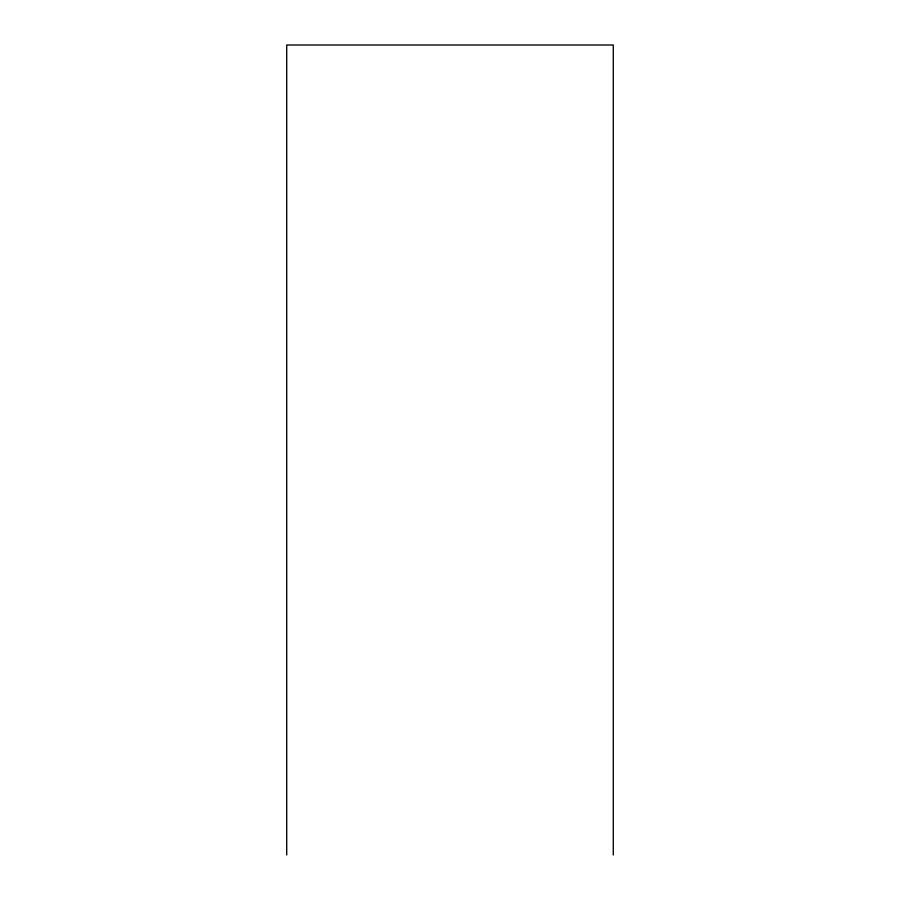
<?xml version="1.0" encoding="UTF-8"?>
<svg xmlns="http://www.w3.org/2000/svg" width="900" height="900" viewBox="0 0 900 900"><rect width="100%" height="100%" fill="white"/><g stroke="black" fill="none" stroke-linecap="round" stroke-linejoin="round"><path stroke-width="1.35" d="M613.283 855L613.283 45L286.718 45L286.718 855"/></g></svg>
